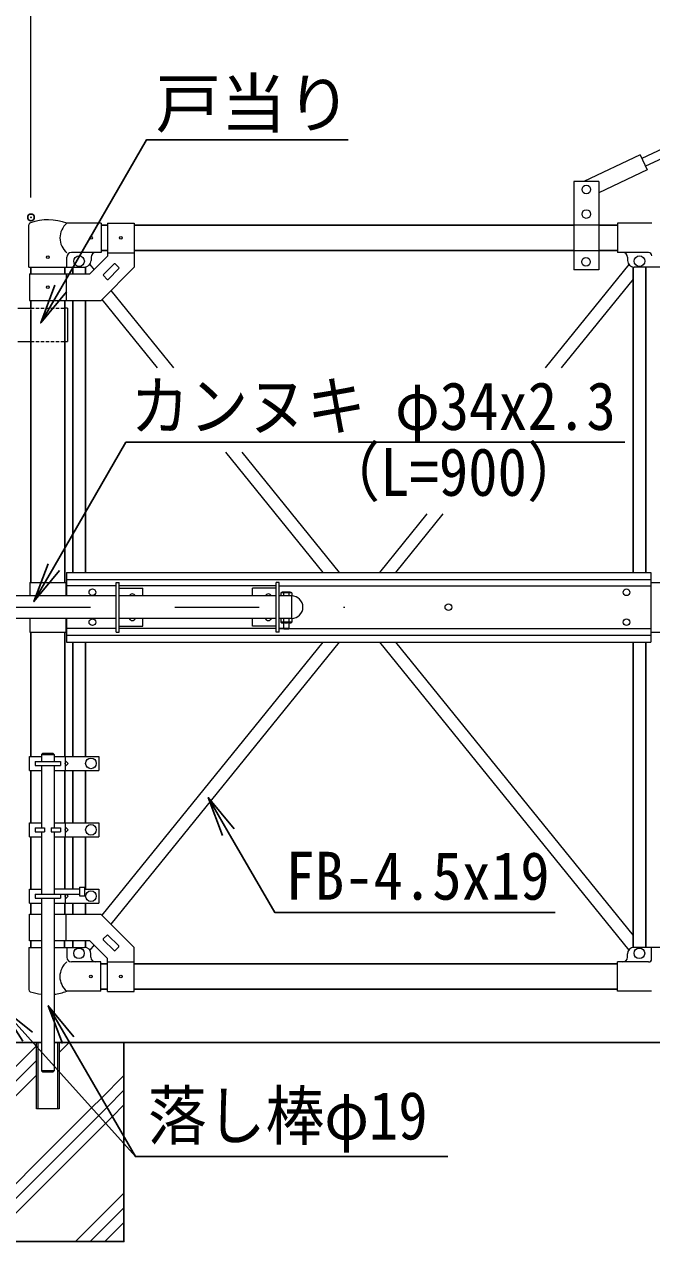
# Model space of a CAD drawing. Units: millimetres, scale not verified. Extents: x -6300 to 6300, y -4455 to 4455.
# Drawn here: x -2456 to -1512, y -1934 to -101 of the extents above; entities that cross this region are included whole.
import ezdxf
from ezdxf.enums import TextEntityAlignment as Align

# ---------------------------------------------------------------- set-up
doc = ezdxf.new("R2010")
doc.units = ezdxf.units.MM
doc.header["$LTSCALE"] = 20
doc.header["$PDMODE"] = 32
doc.header["$PDSIZE"] = 10
doc.linetypes.add('USER1', pattern=[50.8, 31.75, -6.35, 6.35, -6.35])
doc.linetypes.add('USER2', pattern=[0.375, 0.25, -0.125])
for name, color, linetype, lineweight in [('0-1_D-STR-TXT', 7, 'Continuous', 25), ('0-2_D-STR3', 3, 'Continuous', 13), ('0-3_D-STR1', 1, 'Continuous', 25), ('0-4_D-BMK', 2, 'USER1', 13), ('0-6_D-STR4', 7, 'Continuous', 25), ('0-7_D-BGD', 7, 'Continuous', 25), ('0-8_D-DCR-HCH', 7, 'Continuous', 13), ('0-9_D-STR-DIM', 7, 'Continuous', 13), ('1-1_1部材', 7, 'Continuous', 25)]:
    doc.layers.add(name, color=color, linetype=linetype, lineweight=lineweight)
doc.layers.add('0-B_Defpoints', color=7, linetype='Continuous')
doc.styles.add('ＭＳ ゴシック', font='')
doc.styles.get('ＭＳ ゴシック').set_extended_font_data('MS Gothic')

# ---------------------------------------------------------------- blocks, each defined once
blk = doc.blocks.new('MLeader6')
at = {"layer": '1-1_1部材'}
blk.add_line((-2402.78, -923.4), (-2441.44, -970.37), dxfattribs=at)
for points in [[(-2411.44, -918.4), (-2302.97, -730.52), (-1562.49, -730.52), (-1551.69, -730.52)], [(-2420.1, -913.4), (-2441.44, -970.37), (-2411.44, -918.4)]]:
    blk.add_lwpolyline(points, dxfattribs=at)
blk = doc.blocks.new('MLeader7')
at = {"layer": '1-1_1部材'}
blk.add_line((-2157.59, -1322.28), (-2178.92, -1265.31), dxfattribs=at)
for points in [[(-2140.26, -1312.28), (-2178.92, -1265.31), (-2148.92, -1317.28)], [(-2148.92, -1317.28), (-2079.04, -1438.32), (-1667.39, -1438.32), (-1656.59, -1438.32)]]:
    blk.add_lwpolyline(points, dxfattribs=at)
blk = doc.blocks.new('MLeader9')
at = {"layer": '0-9_D-STR-DIM', "lineweight": 25}
blk.add_line((-2392.51, -503.93), (-2431.17, -550.89), dxfattribs=at)
for points in [[(-2401.17, -498.93), (-2271.89, -275.01), (-1979.09, -275.01), (-1968.29, -275.01)], [(-2409.83, -493.93), (-2431.17, -550.89), (-2401.17, -498.93)]]:
    blk.add_lwpolyline(points, dxfattribs=at)
blk = doc.blocks.new('MLeader11')
at = {"layer": '0-9_D-STR-DIM', "lineweight": 25}
blk.add_line((-2398.55, -1635.77), (-2419.89, -1578.81), dxfattribs=at)
for points in [[(-2381.23, -1625.77), (-2419.89, -1578.81), (-2389.89, -1630.77)], [(-2389.89, -1630.77), (-2288.8, -1805.86), (-1829.08, -1805.86), (-1818.28, -1805.86)]]:
    blk.add_lwpolyline(points, dxfattribs=at)
blk = doc.blocks.new('MLeader12')
at = {"layer": '0-1_D-STR-TXT'}
blk.add_line((-2458.31, -1632.11), (-2490.97, -1580.79), dxfattribs=at)
for points in [[(-2443.43, -1618.75), (-2490.97, -1580.79), (-2450.87, -1625.43)], [(-2450.87, -1625.43), (-2288.8, -1805.86), (-2281.52, -1805.86), (-2270.72, -1805.86)]]:
    blk.add_lwpolyline(points, dxfattribs=at)

msp = doc.modelspace()

# ---------------------------------------------------------------- linework, layer by layer
at = {"layer": '0-2_D-STR3'}
for p, q in [((-1215.1, -156.7), (-1526.18, -303.3)), ((-1209.55, -168.45), (-1520.64, -315.06)), ((-1528.74, -297.87), (-1613.75, -337.93)), ((-1528.74, -297.87), (-1518.08, -320.49)), ((-1518.08, -320.49), (-1590.89, -354.8)), ((-1628.89, -337.93), (-1628.89, -470.93)), ((-1590.89, -337.93), (-1628.89, -337.93)), ((-1590.89, -337.93), (-1590.89, -470.93)), ((-2340.49, -400.93), (-2391.94, -400.93)), ((-2340.49, -400.93), (-2340.49, -444.93)), ((-2330.49, -400.68), (-2290.49, -400.68)), ((-2330.49, -400.68), (-2330.49, -450.36)), ((-2290.49, -400.68), (-2290.49, -466.93)), ((-1562.89, -400.93), (-1562.89, -444.93)), ((-1511.44, -400.93), (-1562.89, -400.93)), ((-2449.04, -466.93), (-2449.04, -403.24)), ((-1590.89, -403.71), (-1628.89, -403.71)), ((-2391.94, -466.93), (-2391.94, -451.93)), ((-2340.49, -444.93), (-2384.94, -444.93)), ((-2357.06, -476.93), (-2330.49, -450.36)), ((-2355.49, -451.93), (-2355.49, -456.93)), ((-2330.49, -445.18), (-2290.49, -445.18)), ((-1590.89, -442.16), (-1628.89, -442.16)), ((-1516.14, -444.93), (-1562.89, -444.93)), ((-1547.89, -451.93), (-1547.89, -456.93)), ((-2449.04, -466.93), (-2391.94, -466.93)), ((-2391.94, -466.93), (-2365.49, -466.93)), ((-2357.36, -462.76), (-2350.88, -470.76)), ((-2340.49, -516.93), (-2290.49, -466.93)), ((-2336.85, -478.22), (-2320.59, -461.96)), ((-2329.78, -485.3), (-2313.52, -469.03)), ((-2313.52, -467.62), (-2319.17, -461.96)), ((-1546.02, -462.76), (-1672.04, -618.41)), ((-1590.89, -470.93), (-1628.89, -470.93)), ((-1427.89, -466.93), (-1537.89, -466.93)), ((-2448.19, -476.93), (-2448.19, -516.93)), ((-2448.19, -476.93), (-2357.06, -476.93)), ((-2392.79, -476.93), (-2392.79, -516.93)), ((-2331.19, -485.3), (-2336.85, -479.64)), ((-1539.39, -484.76), (-1647.59, -618.41)), ((-2325.57, -502.02), (-2231.33, -618.41)), ((-2465.89, -528.88), (-2445.89, -528.88)), ((-2448.19, -516.93), (-2340.49, -516.93)), ((-2390.79, -528.88), (-2395.09, -528.88)), ((-2390.79, -528.88), (-2390.79, -578.88)), ((-2338.01, -517.25), (-2339.41, -515.86)), ((-2339.08, -515.52), (-2255.78, -618.41)), ((-2465.89, -578.88), (-2445.89, -578.88)), ((-2395.09, -578.88), (-2390.79, -578.88)), ((-2153.11, -745.21), (-2006.42, -926.38)), ((-2128.66, -745.21), (-1981.97, -926.38)), ((-1850.23, -838.48), (-1921.4, -926.38)), ((-1825.79, -838.48), (-1896.96, -926.38)), ((-2392.54, -926.38), (-1512.54, -926.38)), ((-2392.54, -926.38), (-2392.54, -961.88)), ((-1512.54, -926.38), (-1512.54, -1031.38)), ((-2447.49, -941.38), (-2447.49, -961.88)), ((-2447.49, -941.38), (-2392.54, -941.38)), ((-2393.49, -941.38), (-2393.49, -961.88)), ((-2392.54, -936.88), (-1512.54, -936.88)), ((-2317.49, -946.88), (-2392.54, -946.88)), ((-2317.49, -1016.38), (-2317.49, -941.38)), ((-2317.49, -941.38), (-2312.99, -941.38)), ((-2312.99, -1016.38), (-2312.99, -941.38)), ((-2076.99, -946.88), (-2312.99, -946.88)), ((-2312.99, -950.38), (-2277.49, -950.38)), ((-2277.49, -961.88), (-2277.49, -950.38)), ((-2112.49, -961.88), (-2112.49, -950.38)), ((-2076.99, -950.38), (-2112.49, -950.38)), ((-2076.99, -1016.38), (-2076.99, -941.38)), ((-2072.49, -941.38), (-2076.99, -941.38)), ((-2072.49, -1016.38), (-2072.49, -941.38)), ((-2072.49, -946.88), (-1512.54, -946.88)), ((-1512.54, -941.38), (-1454.09, -941.38)), ((-2317.49, -961.88), (-2594.29, -961.88)), ((-2076.99, -961.88), (-2312.99, -961.88)), ((-2053.54, -961.88), (-2072.49, -961.88)), ((-2069.64, -957.18), (-2069.64, -961.88)), ((-2053.44, -957.18), (-2069.64, -957.18)), ((-2055.48, -956.38), (-2067.74, -956.38)), ((-2065.54, -957.18), (-2065.54, -961.88)), ((-2057.54, -957.18), (-2057.54, -961.88)), ((-2053.54, -961.88), (-2053.54, -995.88)), ((-2053.44, -957.18), (-2053.44, -961.88)), ((-2317.49, -995.88), (-2594.29, -995.88)), ((-2393.49, -995.88), (-2393.49, -1016.38)), ((-2392.54, -995.88), (-2392.54, -1031.38)), ((-2076.99, -995.88), (-2312.99, -995.88)), ((-2312.99, -1007.38), (-2277.49, -1007.38)), ((-2277.49, -1007.38), (-2277.49, -995.88)), ((-2053.54, -995.88), (-2072.49, -995.88)), ((-2069.64, -995.88), (-2069.64, -1001.58)), ((-2053.44, -1001.58), (-2069.64, -1001.58)), ((-2055.1, -1002.38), (-2067.69, -1002.38)), ((-2065.54, -995.88), (-2065.54, -1001.58)), ((-2065.54, -1002.38), (-2065.54, -1011.08)), ((-2057.54, -995.88), (-2057.54, -1001.58)), ((-2057.54, -1002.38), (-2057.54, -1011.08)), ((-2053.44, -995.88), (-2053.44, -1001.58)), ((-2317.49, -1010.88), (-2392.54, -1010.88)), ((-2392.54, -1020.88), (-1512.54, -1020.88)), ((-2317.49, -1016.38), (-2312.99, -1016.38)), ((-2076.99, -1010.88), (-2312.99, -1010.88)), ((-2072.49, -1016.38), (-2076.99, -1016.38)), ((-2065.54, -1010.88), (-2072.49, -1010.88)), ((-2072.49, -1010.88), (-2065.54, -1010.88)), ((-2064.74, -1011.88), (-2065.54, -1011.08)), ((-2057.54, -1011.08), (-2065.54, -1011.08)), ((-2058.34, -1011.88), (-2064.74, -1011.88)), ((-2058.34, -1011.88), (-2057.54, -1011.08)), ((-2057.54, -1010.88), (-1512.54, -1010.88)), ((-1512.54, -1016.38), (-1454.09, -1016.38)), ((-2392.54, -1031.38), (-1512.54, -1031.38)), ((-2006.42, -1031.38), (-2339.08, -1442.24)), ((-1981.97, -1031.38), (-2325.62, -1455.81)), ((-1921.4, -1031.38), (-1546.02, -1495.01)), ((-1896.96, -1031.38), (-1539.39, -1473)), ((-2448.29, -1224.38), (-2448.29, -1203.38)), ((-2448.29, -1203.38), (-2430.1, -1203.38)), ((-2428.1, -1198.63), (-2430.1, -1200.63)), ((-2430.1, -1200.63), (-2430.1, -1210.88)), ((-2430.1, -1200.63), (-2411.1, -1200.63)), ((-2428.1, -1198.63), (-2413.1, -1198.63)), ((-2413.1, -1198.63), (-2411.1, -1200.63)), ((-2411.1, -1200.63), (-2411.1, -1210.88)), ((-2411.1, -1203.38), (-2343.6, -1203.38)), ((-2393.77, -1224.38), (-2393.77, -1203.38)), ((-2343.6, -1203.38), (-2343.6, -1224.38)), ((-2448.29, -1224.38), (-2430.1, -1224.38)), ((-2439.6, -1210.88), (-2439.6, -1216.88)), ((-2439.6, -1210.88), (-2401.6, -1210.88)), ((-2439.6, -1216.88), (-2401.6, -1216.88)), ((-2430.1, -1216.88), (-2430.1, -1310.88)), ((-2411.1, -1216.88), (-2411.1, -1310.88)), ((-2411.1, -1224.38), (-2343.6, -1224.38)), ((-2401.6, -1210.88), (-2401.6, -1216.88)), ((-2393.77, -1209.88), (-2395.1, -1213.88)), ((-2395.1, -1213.88), (-2393.77, -1217.88)), ((-2389.77, -1213.88), (-2393.77, -1209.88)), ((-2393.77, -1217.88), (-2389.77, -1213.88)), ((-2448.29, -1324.38), (-2448.29, -1303.38)), ((-2448.29, -1303.38), (-2430.1, -1303.38)), ((-2439.6, -1310.88), (-2439.6, -1316.88)), ((-2439.6, -1310.88), (-2425.6, -1310.88)), ((-2439.6, -1316.88), (-2425.6, -1316.88)), ((-2430.1, -1316.88), (-2430.1, -1410.88)), ((-2425.6, -1310.88), (-2425.6, -1316.88)), ((-2415.6, -1310.88), (-2401.6, -1310.88)), ((-2415.6, -1310.88), (-2415.6, -1316.88)), ((-2415.6, -1316.88), (-2401.6, -1316.88)), ((-2411.1, -1303.38), (-2343.6, -1303.38)), ((-2411.1, -1316.88), (-2411.1, -1410.88)), ((-2401.6, -1310.88), (-2401.6, -1316.88)), ((-2393.77, -1309.88), (-2395.1, -1313.88)), ((-2395.1, -1313.88), (-2393.77, -1317.88)), ((-2393.77, -1324.38), (-2393.77, -1303.38)), ((-2389.77, -1313.88), (-2393.77, -1309.88)), ((-2393.77, -1317.88), (-2389.77, -1313.88)), ((-2343.6, -1303.38), (-2343.6, -1324.38)), ((-2448.29, -1324.38), (-2430.1, -1324.38)), ((-2411.1, -1324.38), (-2343.6, -1324.38)), ((-2448.29, -1424.38), (-2448.29, -1403.38)), ((-2448.29, -1403.38), (-2430.1, -1403.38)), ((-2439.6, -1410.88), (-2439.6, -1416.88)), ((-2439.6, -1410.88), (-2401.6, -1410.88)), ((-2411.1, -1402.88), (-2373.1, -1402.88)), ((-2411.1, -1410.88), (-2373.1, -1410.88)), ((-2401.6, -1410.88), (-2401.6, -1416.88)), ((-2394.1, -1410.88), (-2395.1, -1413.88)), ((-2393.77, -1424.38), (-2393.77, -1410.88)), ((-2389.77, -1413.88), (-2392.77, -1410.88)), ((-2373.1, -1400.38), (-2365.1, -1400.38)), ((-2373.1, -1400.38), (-2373.1, -1413.38)), ((-2365.1, -1400.38), (-2365.1, -1413.38)), ((-2365.1, -1403.38), (-2343.6, -1403.38)), ((-2343.6, -1403.38), (-2343.6, -1424.38)), ((-2448.29, -1424.38), (-2430.1, -1424.38)), ((-2439.6, -1416.88), (-2401.6, -1416.88)), ((-2430.1, -1416.88), (-2430.1, -1676.63)), ((-2411.1, -1416.88), (-2411.1, -1676.63)), ((-2411.1, -1424.38), (-2343.6, -1424.38)), ((-2395.1, -1413.88), (-2393.77, -1417.88)), ((-2393.77, -1417.88), (-2389.77, -1413.88)), ((-2373.1, -1413.38), (-2365.1, -1413.38)), ((-2363.99, -1424.48), (-2363.89, -1424.38)), ((-2411.1, -1440.83), (-2340.6, -1440.83)), ((-2392.9, -1480.83), (-2392.9, -1440.83)), ((-2340.6, -1440.83), (-2290.6, -1490.83)), ((-2430.1, -1480.83), (-2448.3, -1480.83)), ((-2357.16, -1480.83), (-2411.1, -1480.83)), ((-2357.16, -1480.83), (-2330.6, -1507.4)), ((-2337.06, -1478.12), (-2331.4, -1472.47)), ((-2320.79, -1495.8), (-2337.06, -1479.54)), ((-2313.72, -1488.73), (-2329.98, -1472.47)), ((-2449.15, -1490.83), (-2430.1, -1490.83)), ((-2449.15, -1490.83), (-2449.15, -1554.52)), ((-2411.1, -1490.83), (-2365.6, -1490.83)), ((-2392.05, -1490.83), (-2392.05, -1505.83)), ((-2350.93, -1487.07), (-2357.36, -1495.01)), ((-2355.6, -1505.83), (-2355.6, -1500.83)), ((-2319.38, -1495.8), (-2313.72, -1490.15)), ((-2290.6, -1557.08), (-2290.6, -1490.83)), ((-1548, -1505.83), (-1548, -1500.83)), ((-1428, -1490.83), (-1538, -1490.83)), ((-1511.55, -1508.13), (-1511.55, -1490.83)), ((-2340.6, -1512.83), (-2385.05, -1512.83)), ((-2340.6, -1556.83), (-2340.6, -1512.83)), ((-2330.6, -1557.08), (-2330.6, -1507.4)), ((-2330.6, -1512.58), (-2290.6, -1512.58)), ((-1563, -1556.83), (-1563, -1512.83)), ((-1516.25, -1512.83), (-1563, -1512.83)), ((-2340.6, -1556.83), (-2392.05, -1556.83)), ((-2330.6, -1557.08), (-2290.6, -1557.08)), ((-1511.55, -1556.83), (-1563, -1556.83)), ((-2435.3, -1733.88), (-2435.3, -1633.88)), ((-2405.9, -1633.88), (-2405.9, -1733.88)), ((-2403.6, -1633.88), (-2403.6, -1733.88)), ((-2411.1, -1676.63), (-2430.1, -1676.63)), ((-2411.1, -1676.63), (-2413.1, -1678.63))]:
    msp.add_line(p, q, dxfattribs=at)
at = {"layer": '0-2_D-STR3', "linetype": 'USER2'}
for p, q in [((-2445.89, -528.88), (-2395.09, -528.88)), ((-2445.89, -578.88), (-2395.09, -578.88))]:
    msp.add_line(p, q, dxfattribs=at)
at = {"layer": '0-2_D-STR3'}
for points in [[(-2447.49, -995.88), (-2447.49, -1016.38), (-2392.54, -1016.38)], [(-2076.99, -1007.38), (-2112.49, -1007.38), (-2112.49, -995.88)], [(-2448.3, -1480.83), (-2448.3, -1440.83), (-2430.1, -1440.83)], [(-2403.6, -1733.88), (-2437.6, -1733.88), (-2437.6, -1633.88)], [(-2413.1, -1678.63), (-2428.1, -1678.63), (-2430.1, -1676.63)]]:
    msp.add_lwpolyline(points, dxfattribs=at)
for centre, radius in [((-1609.89, -349.93), 6.5), ((-1609.89, -386.93), 6.5), ((-1609.89, -386.93), 6.5), ((-2355.49, -422.93), 2), ((-2310.49, -422.93), 2), ((-2420.49, -451.93), 2), ((-2373.49, -457.93), 8), ((-1610.4, -458.93), 6.5), ((-1610.4, -458.93), 6.5), ((-1529.89, -457.93), 8), ((-2420.49, -496.93), 2), ((-2353.49, -956.38), 5), ((-1549.54, -956.38), 5), ((-1817.54, -978.88), 5), ((-2353.49, -1001.38), 5), ((-1549.54, -1001.38), 5), ((-2355.6, -1213.88), 8), ((-2355.6, -1313.88), 8), ((-2355.6, -1413.88), 8), ((-2373.6, -1499.83), 8), ((-1530, -1499.83), 8), ((-2355.6, -1534.83), 2), ((-2310.6, -1534.83), 2)]:
    msp.add_circle(centre, radius, dxfattribs=at)
for centre, radius, start, end in [((-2445.74, -403.24), 3.3, 109.22051, 180), ((-2420.49, -475.66), 80, 69.0916, 109.22051), ((-2373.74, -422.93), 28.55, 129.59418, 230.40582), ((-2384.94, -451.93), 7, 90, 180), ((-2365.49, -456.93), 10, 270, 0), ((-2348.49, -451.93), 7, 90, 180), ((-1554.89, -451.93), 7, 0, 90), ((-1537.89, -456.93), 10, 180, 270), ((-1516.14, -449.63), 4.7, 0, 90), ((-2319.88, -462.67), 1, 45, 135), ((-2314.22, -468.33), 1, 315, 45), ((-2336.14, -478.93), 1, 135, 225), ((-2330.49, -484.59), 1, 225, 315), ((-2293.49, -963.88), 5, 23.57818, 156.42182), ((-2088.49, -963.88), 5, 23.57818, 156.42182), ((-2067.59, -959.39), 3.02, 47.18249, 132.81751), ((-2061.54, -966.78), 10.4, 67.38014, 112.61986), ((-2055.49, -959.41), 3.03, 47.363, 132.637), ((-2053.54, -978.88), 17, 270, 90), ((-2293.49, -993.88), 5, 203.57818, 336.42182), ((-2088.49, -993.88), 5, 203.57818, 336.42182), ((-2067.59, -999.36), 3.02, 227.28053, 312.71947), ((-2061.54, -991.98), 10.4, 247.38014, 292.61986), ((-2055.49, -999.45), 2.96, 226.1605, 313.8395), ((-2336.35, -1478.83), 1, 135, 225), ((-2330.69, -1473.18), 1, 45, 135), ((-2365.6, -1500.83), 10, 0, 90), ((-2320.08, -1495.1), 1, 225, 315), ((-2314.43, -1489.44), 1, 315, 45), ((-1538, -1500.83), 10, 90, 180), ((-2373.85, -1534.83), 28.55, 129.59418, 230.40582), ((-2385.05, -1505.83), 7, 180, 270), ((-2348.6, -1505.83), 7, 180, 270), ((-1555, -1505.83), 7, 270, 0), ((-1516.25, -1508.13), 4.7, 270, 0), ((-2445.85, -1554.52), 3.3, 180, 250.77949), ((-2420.6, -1482.1), 80, 276.81997, 290.9084), ((-2420.6, -1482.1), 80, 250.77949, 263.18003)]:
    msp.add_arc(centre, radius, start, end, dxfattribs=at)
at = {"layer": '0-3_D-STR1'}
for p, q in [((-2330.49, -403.88), (-2340.49, -403.88)), ((-1628.89, -403.88), (-2290.49, -403.88)), ((-1562.89, -403.88), (-1590.89, -403.88)), ((-2330.49, -441.98), (-2340.49, -441.98)), ((-1628.89, -441.98), (-2290.49, -441.98)), ((-1562.89, -441.98), (-1590.89, -441.98)), ((-2445.89, -466.93), (-2445.89, -476.93)), ((-2395.09, -466.93), (-2395.09, -476.93)), ((-2382.99, -466.93), (-2382.99, -476.93)), ((-2363.99, -466.93), (-2363.99, -476.93)), ((-1539.39, -466.93), (-1539.39, -926.38)), ((-1520.39, -466.93), (-1520.39, -926.38)), ((-2445.89, -516.93), (-2445.89, -528.88)), ((-2445.89, -530.56), (-2445.89, -941.38)), ((-2395.09, -516.93), (-2395.09, -528.88)), ((-2395.09, -528.88), (-2395.09, -941.38)), ((-2382.99, -516.93), (-2382.99, -926.38)), ((-2363.99, -516.93), (-2363.99, -926.38)), ((-2445.89, -1016.38), (-2445.89, -1203.38)), ((-2395.09, -1016.38), (-2395.09, -1203.38)), ((-2382.99, -1031.38), (-2382.99, -1203.38)), ((-2363.99, -1031.38), (-2363.99, -1203.38)), ((-2363.99, -1031.38), (-2363.99, -1203.38)), ((-1539.39, -1031.38), (-1539.39, -1490.83)), ((-1520.39, -1031.38), (-1520.39, -1490.83)), ((-2445.89, -1224.38), (-2445.89, -1303.38)), ((-2395.09, -1224.38), (-2395.09, -1303.38)), ((-2382.99, -1224.38), (-2382.99, -1303.38)), ((-2382.99, -1224.38), (-2382.99, -1303.38)), ((-2363.99, -1224.38), (-2363.99, -1303.38)), ((-2445.89, -1324.38), (-2445.89, -1403.38)), ((-2395.09, -1324.38), (-2395.09, -1402.88)), ((-2382.99, -1324.38), (-2382.99, -1402.88)), ((-2382.99, -1324.38), (-2382.99, -1402.88)), ((-2363.99, -1324.38), (-2363.99, -1403.38)), ((-2445.89, -1424.38), (-2445.89, -1440.83)), ((-2395.09, -1424.38), (-2395.09, -1440.83)), ((-2382.99, -1424.38), (-2382.99, -1440.83)), ((-2363.99, -1424.38), (-2363.99, -1440.83)), ((-2446, -1480.83), (-2446, -1490.83)), ((-2395.2, -1480.83), (-2395.2, -1490.83)), ((-2382.99, -1480.83), (-2382.99, -1490.83)), ((-2363.99, -1480.83), (-2363.99, -1490.83)), ((-2330.6, -1515.78), (-2340.6, -1515.78)), ((-1563, -1515.78), (-2290.6, -1515.78)), ((-2330.6, -1553.88), (-2340.6, -1553.88)), ((-1563, -1553.88), (-2290.6, -1553.88))]:
    msp.add_line(p, q, dxfattribs=at)
at = {"layer": '0-4_D-BMK'}
msp.add_line((-2991.42, -978.88), (-1973.34, -978.88), dxfattribs=at)
at = {"layer": '0-6_D-STR4'}
msp.add_lwpolyline([(-2605.89, -1933.88), (-2305.89, -1933.88), (-2305.89, -1633.88)], dxfattribs=at)
at = {"layer": '0-7_D-BGD'}
for p, q in [((-2481.82, -1633.88), (-2429.96, -1633.88)), ((-2410.96, -1633.88), (-705.89, -1633.88))]:
    msp.add_line(p, q, dxfattribs=at)
at = {"layer": '0-8_D-DCR-HCH'}
for p, q in [((-2474.29, -1675.55), (-2438.24, -1639.5)), ((-2403.6, -1649.05), (-2388.42, -1633.88)), ((-2474.29, -1697.65), (-2437.6, -1660.96)), ((-2474.29, -1719.74), (-2437.6, -1683.05)), ((-2379.07, -1933.88), (-2305.89, -1860.7)), ((-2356.97, -1933.88), (-2305.89, -1882.8)), ((-2334.87, -1933.88), (-2305.89, -1904.9))]:
    msp.add_line(p, q, dxfattribs=at)
for points in [[(-2555.84, -1933.88), (-2354.59, -1732.63), (-2339.68, -1717.72), (-2305.89, -1683.93)], [(-2533.74, -1933.88), (-2344.13, -1744.27), (-2331.6, -1731.73), (-2305.89, -1706.02)], [(-2511.65, -1933.88), (-2333.67, -1755.91), (-2323.51, -1745.74), (-2305.89, -1728.12)]]:
    msp.add_lwpolyline(points, dxfattribs=at)
at = {"layer": '0-9_D-STR-DIM'}
msp.add_line((-2445.89, -361.94), (-2445.89, 677.71), dxfattribs=at)
msp.add_line((-2445.89, -361.94), (-2445.89, 677.71), dxfattribs=at)
at = {"layer": '0-B_Defpoints'}
msp.add_point((-2445.89, -391.94), dxfattribs=at)

# ---------------------------------------------------------------- block references
at = {"layer": '0-1_D-STR-TXT'}
msp.add_blockref('MLeader12', (0, 0), dxfattribs=at)
at = {"layer": '0-9_D-STR-DIM'}
for name in ['MLeader9', 'MLeader11']:
    msp.add_blockref(name, (0, 0), dxfattribs=at)
at = {"layer": '1-1_1部材'}
for name in ['MLeader6', 'MLeader7']:
    msp.add_blockref(name, (0, 0), dxfattribs=at)

# ---------------------------------------------------------------- texts
at = {"layer": '0-1_D-STR-TXT', "style": 'ＭＳ ゴシック'}
msp.add_text('戸当り', height=72.14, dxfattribs=at).set_placement((-2258.44, -278.06), align=Align.BOTTOM_LEFT)
at = {"layer": '0-1_D-STR-TXT', "style": 'ＭＳ ゴシック', "width": 0.9}
for s, p in [('カンヌキ φ34x2.3', (-2296.15, -733.61)), ('（L=900）', (-2008.73, -832.83)), ('FB-4.5x19', (-2062.65, -1440.77)), ('落し棒φ19', (-2269.94, -1801.75))]:
    msp.add_text(s, height=72.14, dxfattribs=at).set_placement(p, align=Align.BOTTOM_LEFT)

doc.saveas('drawing.dxf')
